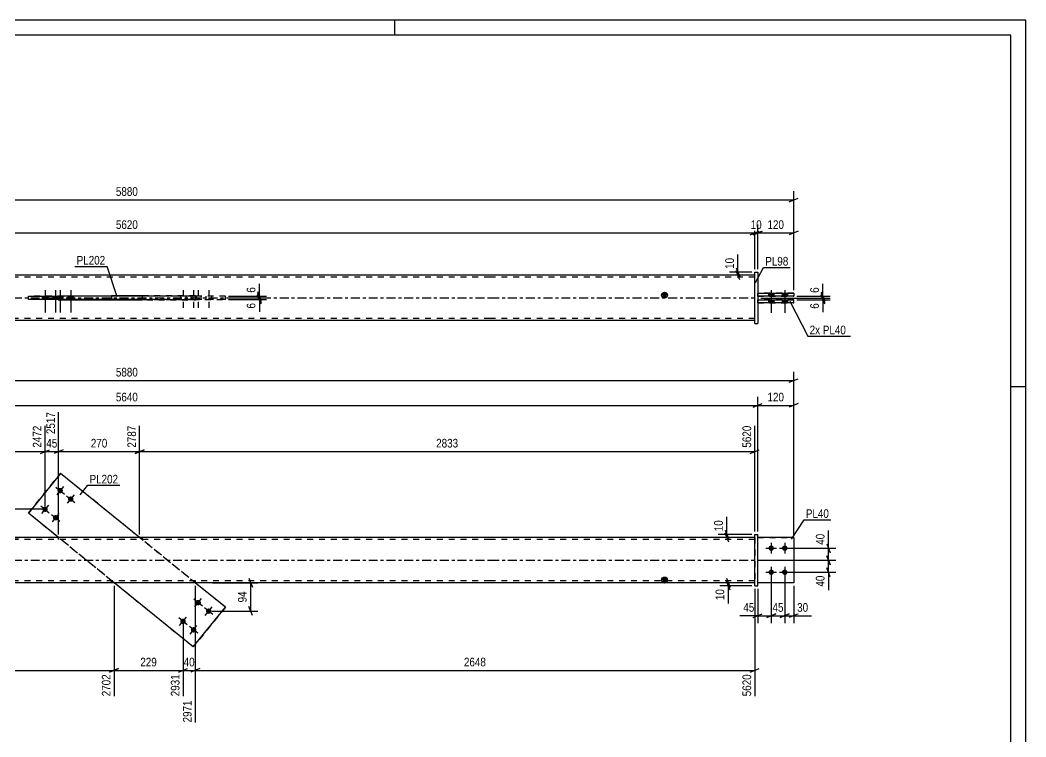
# Model space of a CAD drawing. Header units: millimetres. Extents: x 0 to 594, y 0 to 420.
# Drawn here: x 259.4 to 594, y 181.6 to 420 of the extents above; entities that cross this region are included whole.
import ezdxf

# ---------------------------------------------------------------- set-up
doc = ezdxf.new("R2010")
doc.units = ezdxf.units.MM
doc.linetypes.add('DXK_LINE_DOT2', pattern=[3.9198, 1.9599, -1.9599])
doc.linetypes.add('DXK_LINE_DOT3', pattern=[5.9187, 2.979, -0.9799, 0.9799, -0.9799])
doc.styles.add('Arial Narrow', font='ARIALN.TTF', dxfattribs={"height": 0.2})

# ---------------------------------------------------------------- blocks, each defined once
blk = doc.blocks.new('Unknown-580873960-1130')
at = {"color": 5, "linetype": 'Continuous'}
for p, q in [((594, 420), (0, 420)), ((384, 415), (384, 420)), ((594, 0), (594, 420)), ((589, 415), (5, 415)), ((589, 5), (589, 415)), ((594, 298), (589, 298))]:
    blk.add_line(p, q, dxfattribs=at)
blk = doc.blocks.new('Part-580873960-1695 - 1673')
at = {"color": 2, "linetype": 'Continuous'}
for p, q in [((516.78, 247.86), (504.78, 247.86)), ((516.78, 247.86), (516.78, 247.86)), ((516.78, 247.86), (516.78, 232.86)), ((516.78, 232.86), (504.78, 232.86))]:
    blk.add_line(p, q, dxfattribs=at)
at = {"color": 7, "linetype": 'DXK_LINE_DOT2'}
for p, q in [((516.78, 247.86), (504.78, 247.86)), ((504.78, 247.86), (504.78, 247.86)), ((504.78, 232.86), (504.78, 247.86)), ((516.78, 247.86), (516.78, 247.86)), ((516.78, 232.86), (504.78, 232.86))]:
    blk.add_line(p, q, dxfattribs=at)
blk = doc.blocks.new('Part-580873960-1700 - 1673')
at = {"linetype": 'Continuous'}
blk.add_hatch(color=2, dxfattribs=at).paths.add_polyline_path([(473.78, 232.86), (472.98, 234.26), (474.58, 234.26)])
at = {"color": 2, "linetype": 'Continuous'}
for p, q in [((415.68, 247.86), (174.12, 247.86)), ((503.78, 247.86), (415.78, 247.86)), ((473.78, 232.86), (472.98, 234.26)), ((472.98, 234.26), (474.58, 234.26)), ((474.58, 234.26), (473.78, 232.86)), ((415.68, 232.86), (174.12, 232.86)), ((503.78, 232.86), (415.78, 232.86))]:
    blk.add_line(p, q, dxfattribs=at)
at = {"color": 7, "linetype": 'DXK_LINE_DOT2'}
for p, q in [((272.07, 247.86), (272.07, 247.26)), ((299.98, 247.86), (299.98, 247.26)), ((503.78, 247.86), (503.78, 232.86)), ((415.68, 247.26), (174.12, 247.26)), ((503.78, 247.26), (415.78, 247.26)), ((415.68, 233.46), (174.12, 233.46)), ((289.81, 232.86), (289.81, 233.46)), ((317.73, 232.86), (317.73, 233.46)), ((503.78, 233.46), (415.78, 233.46))]:
    blk.add_line(p, q, dxfattribs=at)
at = {"color": 7, "linetype": 'DXK_LINE_DOT3'}
for p, q in [((174.12, 240.36), (415.68, 240.36)), ((415.78, 240.36), (503.78, 240.36))]:
    blk.add_line(p, q, dxfattribs=at)
at = {"color": 2, "linetype": 'Continuous'}
blk.add_circle((473.78, 233.76), 1, dxfattribs=at)
blk = doc.blocks.new('Part-580873960-1685 - 1673')
at = {"color": 2, "linetype": 'Continuous'}
for p, q in [((503.78, 248.86), (504.78, 248.86)), ((503.78, 231.86), (503.78, 248.86)), ((504.78, 231.86), (504.78, 248.86)), ((503.78, 231.86), (503.78, 231.86)), ((503.78, 231.86), (504.78, 231.86))]:
    blk.add_line(p, q, dxfattribs=at)
at = {"color": 7, "linetype": 'DXK_LINE_DOT2'}
for p, q in [((503.78, 248.86), (504.78, 248.86)), ((503.78, 231.86), (504.78, 231.86))]:
    blk.add_line(p, q, dxfattribs=at)
blk = doc.blocks.new('Part-580873960-1690 - 1673')
at = {"color": 7, "linetype": 'DXK_LINE_DOT2'}
for p, q in [((504.78, 247.86), (516.78, 247.86)), ((516.78, 247.86), (504.78, 247.86)), ((504.78, 247.86), (504.78, 247.86)), ((504.78, 232.86), (504.78, 247.86)), ((516.78, 247.86), (516.78, 247.86)), ((516.78, 247.86), (516.78, 232.86)), ((516.78, 232.86), (504.78, 232.86)), ((516.78, 232.86), (504.78, 232.86))]:
    blk.add_line(p, q, dxfattribs=at)
blk = doc.blocks.new('Bolt-580873960-1706 - 1673')
at = {"linetype": 'Continuous'}
for points in [[(273.28, 264.22), (273.41, 264.08), (273.51, 263.92), (273.58, 263.75), (273.61, 263.56), (273.6, 263.38), (273.55, 263.19), (273.47, 263.03), (273.35, 262.88), (273.2, 262.76), (273.03, 262.68), (272.85, 262.63), (272.66, 262.62), (272.48, 262.65), (272.3, 262.72), (272.15, 262.82), (272.01, 262.95), (271.91, 263.11), (271.84, 263.29), (271.81, 263.47), (271.82, 263.66), (271.87, 263.84), (271.96, 264.01), (272.08, 264.15), (272.22, 264.27), (272.39, 264.36), (272.57, 264.41), (272.76, 264.42), (272.95, 264.39), (273.12, 264.32)], [(276.77, 261.38), (276.91, 261.25), (277.01, 261.09), (277.08, 260.91), (277.11, 260.73), (277.1, 260.54), (277.05, 260.36), (276.96, 260.19), (276.84, 260.04), (276.7, 259.93), (276.53, 259.84), (276.35, 259.79), (276.16, 259.78), (275.97, 259.81), (275.8, 259.88), (275.64, 259.98), (275.51, 260.12), (275.4, 260.27), (275.34, 260.45), (275.31, 260.64), (275.32, 260.82), (275.37, 261), (275.45, 261.17), (275.57, 261.32), (275.72, 261.44), (275.88, 261.52), (276.07, 261.57), (276.25, 261.58), (276.44, 261.55), (276.62, 261.48)], [(268.24, 258), (268.37, 257.87), (268.47, 257.71), (268.54, 257.54), (268.57, 257.35), (268.56, 257.16), (268.51, 256.98), (268.43, 256.81), (268.31, 256.67), (268.16, 256.55), (267.99, 256.46), (267.81, 256.42), (267.62, 256.41), (267.44, 256.44), (267.26, 256.5), (267.1, 256.61), (266.97, 256.74), (266.87, 256.9), (266.8, 257.07), (266.77, 257.26), (266.78, 257.45), (266.83, 257.63), (266.92, 257.8), (267.04, 257.94), (267.18, 258.06), (267.35, 258.15), (267.53, 258.19), (267.72, 258.2), (267.91, 258.17), (268.08, 258.11)], [(271.73, 255.17), (271.87, 255.04), (271.97, 254.88), (272.03, 254.7), (272.06, 254.52), (272.05, 254.33), (272.01, 254.15), (271.92, 253.98), (271.8, 253.83), (271.65, 253.71), (271.49, 253.63), (271.3, 253.58), (271.12, 253.57), (270.93, 253.6), (270.76, 253.67), (270.6, 253.77), (270.47, 253.9), (270.36, 254.06), (270.3, 254.24), (270.27, 254.42), (270.28, 254.61), (270.33, 254.79), (270.41, 254.96), (270.53, 255.11), (270.68, 255.23), (270.84, 255.31), (271.03, 255.36), (271.21, 255.37), (271.4, 255.34), (271.57, 255.27)]]:
    blk.add_hatch(color=1, dxfattribs=at).paths.add_polyline_path(points)
at = {"color": 1, "linetype": 'Continuous'}
for p, q in [((271.31, 264.65), (274.11, 262.38)), ((273.85, 264.91), (271.58, 262.12)), ((274.81, 261.82), (277.6, 259.55)), ((277.34, 262.08), (275.07, 259.28)), ((266.27, 258.44), (269.07, 256.17)), ((268.81, 258.7), (266.54, 255.91)), ((269.77, 255.6), (272.56, 253.34)), ((272.3, 255.87), (270.03, 253.07))]:
    blk.add_line(p, q, dxfattribs=at)
blk = doc.blocks.new('Bolt-580873960-1707 - 1673')
at = {"linetype": 'Continuous'}
for points in [[(318.06, 225.55), (317.93, 225.69), (317.83, 225.84), (317.76, 226.02), (317.73, 226.21), (317.74, 226.39), (317.79, 226.57), (317.87, 226.74), (317.99, 226.89), (318.14, 227.01), (318.31, 227.09), (318.49, 227.14), (318.68, 227.15), (318.86, 227.12), (319.04, 227.05), (319.2, 226.95), (319.33, 226.82), (319.43, 226.66), (319.5, 226.48), (319.53, 226.3), (319.52, 226.11), (319.47, 225.93), (319.38, 225.76), (319.26, 225.61), (319.12, 225.5), (318.95, 225.41), (318.77, 225.36), (318.58, 225.35), (318.39, 225.38), (318.22, 225.45)], [(321.56, 222.72), (321.42, 222.85), (321.32, 223.01), (321.25, 223.18), (321.22, 223.37), (321.23, 223.56), (321.28, 223.74), (321.37, 223.91), (321.49, 224.05), (321.63, 224.17), (321.8, 224.26), (321.98, 224.3), (322.17, 224.31), (322.36, 224.28), (322.53, 224.22), (322.69, 224.11), (322.82, 223.98), (322.92, 223.82), (322.99, 223.65), (323.02, 223.46), (323.01, 223.27), (322.96, 223.09), (322.88, 222.92), (322.76, 222.78), (322.61, 222.66), (322.44, 222.58), (322.26, 222.53), (322.07, 222.52), (321.89, 222.55), (321.71, 222.61)], [(313.02, 219.34), (312.89, 219.47), (312.78, 219.63), (312.72, 219.81), (312.69, 219.99), (312.7, 220.18), (312.75, 220.36), (312.83, 220.53), (312.95, 220.68), (313.1, 220.8), (313.27, 220.88), (313.45, 220.93), (313.63, 220.94), (313.82, 220.91), (314, 220.84), (314.15, 220.74), (314.29, 220.61), (314.39, 220.45), (314.46, 220.27), (314.49, 220.09), (314.48, 219.9), (314.43, 219.72), (314.34, 219.55), (314.22, 219.4), (314.08, 219.28), (313.91, 219.2), (313.73, 219.15), (313.54, 219.14), (313.35, 219.17), (313.18, 219.24)], [(316.51, 216.51), (316.38, 216.64), (316.28, 216.8), (316.21, 216.97), (316.18, 217.16), (316.19, 217.35), (316.24, 217.53), (316.33, 217.7), (316.45, 217.84), (316.59, 217.96), (316.76, 218.04), (316.94, 218.09), (317.13, 218.1), (317.31, 218.07), (317.49, 218.01), (317.65, 217.9), (317.78, 217.77), (317.88, 217.61), (317.95, 217.44), (317.98, 217.25), (317.97, 217.06), (317.92, 216.88), (317.84, 216.71), (317.72, 216.57), (317.57, 216.45), (317.4, 216.36), (317.22, 216.31), (317.03, 216.31), (316.85, 216.33), (316.67, 216.4)]]:
    blk.add_hatch(color=1, dxfattribs=at).paths.add_polyline_path(points)
at = {"color": 1, "linetype": 'Continuous'}
for p, q in [((317.49, 224.85), (319.76, 227.65)), ((320.03, 225.12), (317.23, 227.39)), ((323.52, 222.28), (320.72, 224.55)), ((320.99, 222.02), (323.26, 224.81)), ((314.98, 218.91), (312.19, 221.17)), ((312.45, 218.64), (314.72, 221.44)), ((318.48, 216.07), (315.68, 218.34)), ((315.95, 215.81), (318.22, 218.6))]:
    blk.add_line(p, q, dxfattribs=at)
blk = doc.blocks.new('Bolt-580873960-1710 - 1673')
at = {"linetype": 'Continuous'}
for points in [[(509.28, 245.26), (509.46, 245.24), (509.64, 245.18), (509.8, 245.09), (509.94, 244.96), (510.06, 244.81), (510.13, 244.64), (510.17, 244.45), (510.17, 244.27), (510.13, 244.08), (510.06, 243.91), (509.94, 243.76), (509.8, 243.63), (509.64, 243.54), (509.46, 243.48), (509.28, 243.46), (509.09, 243.48), (508.91, 243.54), (508.75, 243.63), (508.61, 243.76), (508.5, 243.91), (508.42, 244.08), (508.38, 244.27), (508.38, 244.45), (508.42, 244.64), (508.5, 244.81), (508.61, 244.96), (508.75, 245.09), (508.91, 245.18), (509.09, 245.24)], [(513.78, 245.26), (513.96, 245.24), (514.14, 245.18), (514.3, 245.09), (514.44, 244.96), (514.56, 244.81), (514.63, 244.64), (514.67, 244.45), (514.67, 244.27), (514.63, 244.08), (514.56, 243.91), (514.44, 243.76), (514.3, 243.63), (514.14, 243.54), (513.96, 243.48), (513.78, 243.46), (513.59, 243.48), (513.41, 243.54), (513.25, 243.63), (513.11, 243.76), (513, 243.91), (512.92, 244.08), (512.88, 244.27), (512.88, 244.45), (512.92, 244.64), (513, 244.81), (513.11, 244.96), (513.25, 245.09), (513.41, 245.18), (513.59, 245.24)], [(509.28, 237.26), (509.46, 237.24), (509.64, 237.18), (509.8, 237.09), (509.94, 236.96), (510.06, 236.81), (510.13, 236.64), (510.17, 236.45), (510.17, 236.27), (510.13, 236.08), (510.06, 235.91), (509.94, 235.76), (509.8, 235.63), (509.64, 235.54), (509.46, 235.48), (509.28, 235.46), (509.09, 235.48), (508.91, 235.54), (508.75, 235.63), (508.61, 235.76), (508.5, 235.91), (508.42, 236.08), (508.38, 236.27), (508.38, 236.45), (508.42, 236.64), (508.5, 236.81), (508.61, 236.96), (508.75, 237.09), (508.91, 237.18), (509.09, 237.24)], [(513.78, 237.26), (513.96, 237.24), (514.14, 237.18), (514.3, 237.09), (514.44, 236.96), (514.56, 236.81), (514.63, 236.64), (514.67, 236.45), (514.67, 236.27), (514.63, 236.08), (514.56, 235.91), (514.44, 235.76), (514.3, 235.63), (514.14, 235.54), (513.96, 235.48), (513.78, 235.46), (513.59, 235.48), (513.41, 235.54), (513.25, 235.63), (513.11, 235.76), (513, 235.91), (512.92, 236.08), (512.88, 236.27), (512.88, 236.45), (512.92, 236.64), (513, 236.81), (513.11, 236.96), (513.25, 237.09), (513.41, 237.18), (513.59, 237.24)]]:
    blk.add_hatch(color=1, dxfattribs=at).paths.add_polyline_path(points)
at = {"color": 1, "linetype": 'Continuous'}
for p, q in [((507.48, 244.36), (511.08, 244.36)), ((509.28, 246.16), (509.28, 242.56)), ((511.98, 244.36), (515.58, 244.36)), ((513.78, 246.16), (513.78, 242.56)), ((509.28, 238.16), (509.28, 234.56)), ((513.78, 238.16), (513.78, 234.56)), ((507.48, 236.36), (511.08, 236.36)), ((511.98, 236.36), (515.58, 236.36))]:
    blk.add_line(p, q, dxfattribs=at)
blk = doc.blocks.new('Part-580873960-1715 - 1673')
at = {"color": 2, "linetype": 'Continuous'}
for p, q in [((272.83, 269.22), (262.12, 256.02)), ((272.83, 269.22), (272.83, 269.22)), ((299.14, 247.86), (272.83, 269.22)), ((272.17, 247.86), (262.12, 256.02)), ((262.12, 256.02), (262.12, 256.02)), ((316.96, 211.5), (290.65, 232.86)), ((327.68, 224.7), (317.63, 232.86)), ((316.96, 211.5), (327.68, 224.7)), ((327.68, 224.7), (327.68, 224.7)), ((316.96, 211.5), (316.96, 211.5))]:
    blk.add_line(p, q, dxfattribs=at)
at = {"color": 7, "linetype": 'DXK_LINE_DOT2'}
for p, q in [((262.12, 256.02), (272.83, 269.22)), ((327.68, 224.7), (272.83, 269.22)), ((316.96, 211.5), (262.12, 256.02)), ((290.65, 232.86), (272.17, 247.86)), ((317.63, 232.86), (299.14, 247.86)), ((327.68, 224.7), (316.96, 211.5))]:
    blk.add_line(p, q, dxfattribs=at)
blk = doc.blocks.new('Bolt-580873960-1435 - 1367')
at = {"color": 1, "linetype": 'DXK_LINE_DOT2'}
for p, q in [((312.69, 328.22), (312.69, 327.02)), ((313.59, 330.22), (313.59, 322.72)), ((314.49, 328.22), (314.49, 327.02)), ((316.18, 328.22), (316.18, 327.02)), ((317.08, 330.22), (317.08, 322.72)), ((317.73, 328.22), (317.73, 327.02)), ((317.98, 328.22), (317.98, 327.02)), ((318.63, 330.22), (318.63, 322.72)), ((319.53, 328.22), (319.53, 327.02)), ((321.22, 328.22), (321.22, 327.02)), ((322.12, 330.22), (322.12, 322.72)), ((323.02, 328.22), (323.02, 327.02))]:
    blk.add_line(p, q, dxfattribs=at)
blk = doc.blocks.new('Bolt-580873960-1371 - 1367')
at = {"linetype": 'Continuous'}
for points in [[(510.18, 329.17), (508.38, 329.17), (508.38, 328.17), (510.18, 328.17)], [(510.18, 329.17), (508.38, 329.17), (508.38, 328.17), (510.18, 328.17)], [(514.68, 329.17), (512.88, 329.17), (512.88, 328.17), (514.68, 328.17)], [(514.68, 329.17), (512.88, 329.17), (512.88, 328.17), (514.68, 328.17)], [(510.18, 326.97), (508.38, 326.97), (508.38, 325.97), (510.18, 325.97)], [(510.18, 326.97), (508.38, 326.97), (508.38, 325.97), (510.18, 325.97)], [(514.68, 326.97), (512.88, 326.97), (512.88, 325.97), (514.68, 325.97)], [(514.68, 326.97), (512.88, 326.97), (512.88, 325.97), (514.68, 325.97)]]:
    blk.add_hatch(color=1, dxfattribs=at).paths.add_polyline_path(points)
at = {"color": 1, "linetype": 'Continuous'}
for p, q in [((508.38, 329.17), (508.38, 328.17)), ((508.38, 329.17), (508.38, 328.17)), ((509.28, 330.17), (509.28, 322.67)), ((509.28, 330.17), (509.28, 322.67)), ((510.18, 329.17), (510.18, 328.17)), ((510.18, 329.17), (510.18, 328.17)), ((512.88, 329.17), (512.88, 328.17)), ((512.88, 329.17), (512.88, 328.17)), ((513.78, 330.17), (513.78, 322.67)), ((513.78, 330.17), (513.78, 322.67)), ((514.68, 329.17), (514.68, 328.17)), ((514.68, 329.17), (514.68, 328.17)), ((508.38, 326.97), (508.38, 325.97)), ((508.38, 326.97), (508.38, 325.97)), ((510.18, 326.97), (510.18, 325.97)), ((510.18, 326.97), (510.18, 325.97)), ((512.88, 326.97), (512.88, 325.97)), ((512.88, 326.97), (512.88, 325.97)), ((514.68, 326.97), (514.68, 325.97)), ((514.68, 326.97), (514.68, 325.97))]:
    blk.add_line(p, q, dxfattribs=at)
blk = doc.blocks.new('Part-580873960-1456 - 1367')
at = {"linetype": 'Continuous'}
blk.add_hatch(color=2, dxfattribs=at).paths.add_polyline_path([(473.78, 327.62), (472.98, 329.02), (474.58, 329.02)])
at = {"color": 2, "linetype": 'Continuous'}
for p, q in [((415.68, 335.12), (174.12, 335.12)), ((503.78, 335.12), (415.78, 335.12)), ((272.07, 328.32), (272.07, 328.22)), ((272.07, 328.32), (299.98, 328.32)), ((272.07, 328.32), (272.07, 328.32)), ((289.81, 328.32), (289.81, 328.22)), ((299.98, 328.32), (289.81, 328.32)), ((289.81, 328.32), (289.81, 328.32)), ((299.98, 328.32), (299.98, 326.92)), ((473.78, 327.62), (472.98, 329.02)), ((472.98, 329.02), (474.58, 329.02)), ((474.58, 329.02), (473.78, 327.62)), ((272.07, 326.92), (272.07, 327.02)), ((272.07, 326.92), (299.98, 326.92)), ((289.81, 326.92), (289.81, 327.02)), ((415.68, 320.12), (174.12, 320.12)), ((503.78, 320.12), (415.78, 320.12))]:
    blk.add_line(p, q, dxfattribs=at)
at = {"color": 7, "linetype": 'DXK_LINE_DOT2'}
for p, q in [((503.78, 320.12), (503.78, 335.12)), ((415.68, 334.52), (174.12, 334.52)), ((503.78, 334.52), (415.78, 334.52)), ((272.07, 328.32), (299.98, 328.32)), ((272.07, 327.02), (272.07, 328.22)), ((289.81, 328.32), (317.73, 328.32)), ((289.81, 328.32), (289.81, 327.02)), ((317.73, 328.32), (299.98, 328.32)), ((317.73, 326.92), (317.73, 328.32)), ((272.07, 326.92), (299.98, 326.92)), ((289.81, 326.92), (289.81, 326.92)), ((289.81, 326.92), (289.81, 326.92)), ((317.73, 326.92), (289.81, 326.92)), ((289.81, 326.92), (289.81, 326.92)), ((289.81, 326.92), (317.73, 326.92)), ((415.68, 320.72), (174.12, 320.72)), ((503.78, 320.72), (415.78, 320.72))]:
    blk.add_line(p, q, dxfattribs=at)
at = {"color": 7, "linetype": 'DXK_LINE_DOT3'}
for p, q in [((174.12, 327.62), (415.68, 327.62)), ((415.78, 327.62), (503.78, 327.62))]:
    blk.add_line(p, q, dxfattribs=at)
at = {"color": 2, "linetype": 'Continuous'}
blk.add_circle((473.78, 328.52), 1, dxfattribs=at)
blk = doc.blocks.new('Part-580873960-1461 - 1367')
at = {"color": 2, "linetype": 'Continuous'}
for p, q in [((504.78, 326.97), (516.78, 326.97)), ((516.78, 325.97), (504.78, 325.97)), ((516.78, 325.97), (516.78, 326.97))]:
    blk.add_line(p, q, dxfattribs=at)
at = {"color": 7, "linetype": 'DXK_LINE_DOT2'}
for p, q in [((504.78, 325.97), (504.78, 326.97)), ((516.78, 326.97), (504.78, 326.97)), ((504.78, 325.97), (516.78, 325.97))]:
    blk.add_line(p, q, dxfattribs=at)
blk = doc.blocks.new('Part-580873960-1397 - 1367')
at = {"color": 2, "linetype": 'Continuous'}
for p, q in [((262.12, 327.02), (262.12, 328.22)), ((262.12, 328.22), (272.83, 328.22)), ((272.83, 327.02), (272.83, 328.22)), ((299.98, 328.22), (272.83, 328.22)), ((299.98, 327.02), (262.12, 327.02)), ((272.83, 327.02), (262.12, 327.02)), ((299.98, 327.02), (272.83, 327.02))]:
    blk.add_line(p, q, dxfattribs=at)
at = {"color": 7, "linetype": 'DXK_LINE_DOT2'}
for p, q in [((316.96, 328.22), (262.12, 328.22)), ((327.68, 328.22), (299.98, 328.22)), ((316.96, 327.02), (316.96, 328.22)), ((327.68, 328.22), (316.96, 328.22)), ((327.68, 327.02), (327.68, 328.22)), ((316.96, 327.02), (299.98, 327.02)), ((327.68, 327.02), (299.98, 327.02)), ((316.96, 327.02), (327.68, 327.02))]:
    blk.add_line(p, q, dxfattribs=at)
blk = doc.blocks.new('Part-580873960-1433 - 1367')
at = {"color": 2, "linetype": 'Continuous'}
for p, q in [((503.78, 336.12), (503.78, 336.12)), ((503.78, 319.12), (503.78, 336.12)), ((503.78, 336.12), (504.78, 336.12)), ((504.78, 336.12), (504.78, 336.12)), ((504.78, 336.12), (504.78, 319.12)), ((503.78, 319.12), (504.78, 319.12)), ((503.78, 319.12), (503.78, 319.12)), ((504.78, 319.12), (504.78, 319.12))]:
    blk.add_line(p, q, dxfattribs=at)
at = {"color": 7, "linetype": 'DXK_LINE_DOT2'}
for p, q in [((503.78, 336.12), (503.78, 336.12)), ((503.78, 336.12), (504.78, 336.12)), ((503.78, 319.12), (504.78, 319.12))]:
    blk.add_line(p, q, dxfattribs=at)
blk = doc.blocks.new('Bolt-580873960-1436 - 1367')
at = {"linetype": 'Continuous'}
for points in [[(268.57, 328.22), (266.77, 328.22), (266.77, 327.02), (268.57, 327.02)], [(272.07, 328.22), (270.27, 328.22), (270.27, 327.02), (272.07, 327.02)], [(273.61, 328.22), (271.81, 328.22), (271.81, 327.02), (273.61, 327.02)], [(277.11, 328.22), (275.31, 328.22), (275.31, 327.02), (277.11, 327.02)]]:
    blk.add_hatch(color=1, dxfattribs=at).paths.add_polyline_path(points)
at = {"color": 1, "linetype": 'Continuous'}
for p, q in [((266.77, 328.22), (266.77, 327.02)), ((267.67, 330.22), (267.67, 322.72)), ((268.57, 328.22), (268.57, 327.02)), ((270.27, 328.22), (270.27, 327.02)), ((271.17, 330.22), (271.17, 322.72)), ((271.81, 328.22), (271.81, 327.02)), ((272.07, 328.22), (272.07, 327.02)), ((272.71, 330.22), (272.71, 322.72)), ((273.61, 328.22), (273.61, 327.02)), ((275.31, 328.22), (275.31, 327.02)), ((276.21, 330.22), (276.21, 322.72)), ((277.11, 328.22), (277.11, 327.02))]:
    blk.add_line(p, q, dxfattribs=at)
blk = doc.blocks.new('Part-580873960-1466 - 1367')
at = {"color": 2, "linetype": 'Continuous'}
for p, q in [((504.78, 329.17), (516.78, 329.17)), ((516.78, 328.17), (504.78, 328.17)), ((516.78, 329.17), (516.78, 328.17))]:
    blk.add_line(p, q, dxfattribs=at)
at = {"color": 7, "linetype": 'DXK_LINE_DOT2'}
for p, q in [((504.78, 328.17), (504.78, 329.17)), ((516.78, 329.17), (504.78, 329.17)), ((504.78, 328.17), (516.78, 328.17)), ((516.78, 329.17), (516.78, 329.17))]:
    blk.add_line(p, q, dxfattribs=at)
blk = doc.blocks.new('StraightDimension-580873960-1850 - 1673')
at = {"color": 7, "linetype": 'Continuous'}
for p, q in [((317.63, 231.86), (317.63, 186.4)), ((313.59, 219.04), (313.59, 195.1)), ((312.09, 203.11), (315.09, 204.31)), ((319.13, 204.31), (316.13, 203.11)), ((313.59, 203.71), (317.63, 203.71))]:
    blk.add_line(p, q, dxfattribs=at)
at = {"color": 0}
blk.add_wipeout([(318.03, 204.46), (318.03, 208.66), (313.18, 208.66), (313.18, 204.46)], dxfattribs=at)
at = {"color": 0, "linetype": 'Continuous'}
blk.add_wipeout([(317.03, 194.31), (312.83, 194.31), (312.83, 185.8), (317.03, 185.8)], dxfattribs=at)
at = {"color": 3, "style": 'Arial Narrow'}
blk.add_text('40', height=2.863, dxfattribs=at).set_placement((313.78, 205.06))
at = {"color": 3, "linetype": 'Continuous', "style": 'Arial Narrow'}
blk.add_text('2971', height=2.863, rotation=90.0002, dxfattribs=at).set_placement((316.43, 186.4))
blk = doc.blocks.new('StraightDimension-580873960-1936 - 1673')
at = {"color": 7, "linetype": 'Continuous'}
for p, q in [((494.38, 234.36), (495.58, 231.36)), ((502.78, 232.86), (492.13, 232.86)), ((502.78, 231.86), (492.13, 231.86)), ((495.58, 230.36), (494.38, 233.36)), ((494.98, 231.86), (494.98, 232.86))]:
    blk.add_line(p, q, dxfattribs=at)
at = {"color": 0}
blk.add_wipeout([(494.23, 231.34), (490.03, 231.34), (490.03, 226.48), (494.23, 226.48)], dxfattribs=at)
at = {"color": 7, "linetype": 'Continuous'}
blk.add_line((494.98, 231.86), (494.98, 225.95), dxfattribs=at)
blk.add_line((494.98, 231.86), (494.98, 225.95), dxfattribs=at)
at = {"color": 3, "style": 'Arial Narrow'}
blk.add_text('10', height=2.863, rotation=90.0002, dxfattribs=at).set_placement((493.63, 227.08))
blk = doc.blocks.new('StraightDimension-580873960-1792 - 1673')
at = {"color": 7, "linetype": 'Continuous'}
for p, q in [((272.17, 248.86), (272.17, 289.61)), ((267.67, 258.31), (267.67, 285.11)), ((266.17, 275.9), (269.17, 277.1)), ((267.67, 276.5), (272.17, 276.5)), ((273.67, 277.1), (270.67, 275.9))]:
    blk.add_line(p, q, dxfattribs=at)
at = {"color": 0}
blk.add_wipeout([(272.35, 277.25), (272.35, 281.45), (267.49, 281.45), (267.49, 277.25)], dxfattribs=at)
at = {"color": 0, "linetype": 'Continuous'}
blk.add_wipeout([(271.57, 290.21), (267.37, 290.21), (267.37, 281.7), (271.57, 281.7)], dxfattribs=at)
at = {"color": 3, "linetype": 'Continuous', "style": 'Arial Narrow'}
blk.add_text('2517', height=2.863, rotation=90.0002, dxfattribs=at).set_placement((270.97, 282.3))
at = {"color": 3, "style": 'Arial Narrow'}
blk.add_text('45', height=2.863, dxfattribs=at).set_placement((268.09, 277.85))
blk = doc.blocks.new('StraightDimension-580873960-1955 - 1673')
at = {"color": 7, "linetype": 'Continuous'}
for p, q in [((509.28, 235.36), (509.28, 219.47)), ((513.78, 235.36), (513.78, 219.47)), ((507.78, 221.27), (510.78, 222.47)), ((509.28, 221.87), (513.78, 221.87)), ((515.28, 222.47), (512.28, 221.27))]:
    blk.add_line(p, q, dxfattribs=at)
at = {"color": 0}
blk.add_wipeout([(513.95, 222.62), (513.95, 226.82), (509.1, 226.82), (509.1, 222.62)], dxfattribs=at)
at = {"color": 3, "style": 'Arial Narrow'}
blk.add_text('45', height=2.863, dxfattribs=at).set_placement((509.7, 223.22))
blk = doc.blocks.new('StraightDimension-580873960-1806 - 1673')
at = {"color": 7, "linetype": 'Continuous'}
for p, q in [((267.67, 258.31), (267.67, 285.11)), ((86.02, 249.86), (86.02, 279.62)), ((87.52, 277.1), (84.52, 275.9)), ((86.02, 276.5), (267.67, 276.5)), ((266.17, 275.9), (269.17, 277.1))]:
    blk.add_line(p, q, dxfattribs=at)
at = {"color": 0, "linetype": 'Continuous'}
for points in [[(267.07, 285.71), (262.87, 285.71), (262.87, 277.2), (267.07, 277.2)], [(85.42, 280.22), (81.22, 280.22), (81.22, 277.2), (85.42, 277.2)]]:
    blk.add_wipeout(points, dxfattribs=at)
at = {"color": 0}
blk.add_wipeout([(181.1, 277.25), (181.1, 281.45), (172.59, 281.45), (172.59, 277.25)], dxfattribs=at)
at = {"color": 3, "linetype": 'Continuous', "style": 'Arial Narrow'}
for s, height, p in [('2472', 2.863, (266.47, 277.8)), ('0', 2.86, (84.82, 277.8))]:
    blk.add_text(s, height=height, rotation=90.0002, dxfattribs=at).set_placement(p)
at = {"color": 3, "style": 'Arial Narrow'}
blk.add_text('2472', height=2.863, dxfattribs=at).set_placement((173.19, 277.85))
blk = doc.blocks.new('StraightDimension-580873960-2017 - 1673')
at = {"color": 7, "linetype": 'Continuous'}
for p, q in [((527.74, 241.86), (528.94, 238.86)), ((504.78, 240.36), (530.74, 240.36)), ((528.94, 234.86), (527.74, 237.86)), ((528.34, 236.36), (528.34, 240.36)), ((514.78, 236.36), (530.74, 236.36))]:
    blk.add_line(p, q, dxfattribs=at)
at = {"color": 0}
blk.add_wipeout([(527.59, 235.84), (523.39, 235.84), (523.39, 230.98), (527.59, 230.98)], dxfattribs=at)
at = {"color": 7, "linetype": 'Continuous'}
blk.add_line((528.34, 236.36), (528.34, 230.45), dxfattribs=at)
blk.add_line((528.34, 236.36), (528.34, 230.45), dxfattribs=at)
at = {"color": 3, "style": 'Arial Narrow'}
blk.add_text('40', height=2.863, rotation=90.0002, dxfattribs=at).set_placement((526.99, 231.58))
blk = doc.blocks.new('StraightDimension-580873960-2031 - 1673')
at = {"color": 7, "linetype": 'Continuous'}
for p, q in [((502.78, 248.86), (491.67, 248.86)), ((502.78, 247.86), (491.67, 247.86)), ((493.92, 250.36), (495.12, 247.36)), ((495.12, 246.36), (493.92, 249.36)), ((494.52, 247.86), (494.52, 248.86))]:
    blk.add_line(p, q, dxfattribs=at)
at = {"color": 0}
blk.add_wipeout([(493.77, 254.24), (489.57, 254.24), (489.57, 249.39), (493.77, 249.39)], dxfattribs=at)
at = {"color": 7, "linetype": 'Continuous'}
blk.add_line((494.52, 248.86), (494.52, 254.77), dxfattribs=at)
blk.add_line((494.52, 248.86), (494.52, 254.77), dxfattribs=at)
at = {"color": 3, "style": 'Arial Narrow'}
blk.add_text('10', height=2.863, rotation=90.0002, dxfattribs=at).set_placement((493.17, 249.99))
blk = doc.blocks.new('StraightDimension-580873960-1760 - 1673')
at = {"color": 7, "linetype": 'Continuous'}
for p, q in [((299.14, 248.86), (299.14, 285.11)), ((503.78, 249.86), (503.78, 285.11)), ((300.64, 277.1), (297.64, 275.9)), ((299.14, 276.5), (503.78, 276.5)), ((502.28, 275.9), (505.28, 277.1))]:
    blk.add_line(p, q, dxfattribs=at)
at = {"color": 0, "linetype": 'Continuous'}
blk.add_wipeout([(503.18, 285.71), (498.98, 285.71), (498.98, 277.2), (503.18, 277.2)], dxfattribs=at)
at = {"color": 0}
blk.add_wipeout([(405.72, 277.25), (405.72, 281.45), (397.2, 281.45), (397.2, 277.25)], dxfattribs=at)
at = {"color": 3, "linetype": 'Continuous', "style": 'Arial Narrow'}
blk.add_text('5620', height=2.863, rotation=90.0002, dxfattribs=at).set_placement((502.58, 277.8))
at = {"color": 3, "style": 'Arial Narrow'}
blk.add_text('2833', height=2.863, dxfattribs=at).set_placement((397.8, 277.85))
blk = doc.blocks.new('StraightDimension-580873960-2050 - 1673')
at = {"color": 7, "linetype": 'Continuous'}
for p, q in [((504.78, 249.86), (504.78, 294.69)), ((85.02, 291.84), (504.78, 291.84)), ((503.28, 291.24), (506.28, 292.44))]:
    blk.add_line(p, q, dxfattribs=at)
at = {"color": 0}
blk.add_wipeout([(299.15, 292.59), (299.15, 296.79), (290.64, 296.79), (290.64, 292.59)], dxfattribs=at)
at = {"color": 3, "style": 'Arial Narrow'}
blk.add_text('5640', height=2.863, dxfattribs=at).set_placement((291.24, 293.19))
blk = doc.blocks.new('StraightDimension-580873960-1772 - 1673')
at = {"color": 7, "linetype": 'Continuous'}
for p, q in [((272.17, 248.86), (272.17, 289.61)), ((299.14, 248.86), (299.14, 285.11)), ((273.67, 277.1), (270.67, 275.9)), ((272.17, 276.5), (299.14, 276.5)), ((297.64, 275.9), (300.64, 277.1))]:
    blk.add_line(p, q, dxfattribs=at)
at = {"color": 0, "linetype": 'Continuous'}
blk.add_wipeout([(298.54, 285.71), (294.34, 285.71), (294.34, 277.2), (298.54, 277.2)], dxfattribs=at)
at = {"color": 0}
blk.add_wipeout([(289, 277.25), (289, 281.45), (282.31, 281.45), (282.31, 277.25)], dxfattribs=at)
at = {"color": 3, "linetype": 'Continuous', "style": 'Arial Narrow'}
blk.add_text('2787', height=2.863, rotation=90.0002, dxfattribs=at).set_placement((297.94, 277.8))
at = {"color": 3, "style": 'Arial Narrow'}
blk.add_text('270', height=2.863, dxfattribs=at).set_placement((282.91, 277.85))
blk = doc.blocks.new('StraightDimension-580873960-2040 - 1673')
at = {"color": 7, "linetype": 'Continuous'}
for p, q in [((504.78, 249.86), (504.78, 294.69)), ((516.78, 248.86), (516.78, 294.69)), ((503.28, 291.24), (506.28, 292.44)), ((504.78, 291.84), (516.78, 291.84)), ((518.28, 292.44), (515.28, 291.24))]:
    blk.add_line(p, q, dxfattribs=at)
at = {"color": 0}
blk.add_wipeout([(514.12, 292.59), (514.12, 296.79), (507.43, 296.79), (507.43, 292.59)], dxfattribs=at)
at = {"color": 3, "style": 'Arial Narrow'}
blk.add_text('120', height=2.863, dxfattribs=at).set_placement((508.03, 293.19))
blk = doc.blocks.new('StraightDimension-580873960-1735 - 1673')
at = {"color": 7, "linetype": 'Continuous'}
for p, q in [((256.04, 258.81), (257.24, 255.81)), ((266.67, 257.31), (253.79, 257.31)), ((256.64, 247.86), (256.64, 257.31)), ((175.11, 247.86), (259.04, 247.86)), ((257.24, 246.36), (256.04, 249.36))]:
    blk.add_line(p, q, dxfattribs=at)
at = {"color": 0}
blk.add_wipeout([(255.89, 255.01), (251.69, 255.01), (251.69, 250.16), (255.89, 250.16)], dxfattribs=at)
at = {"color": 3, "style": 'Arial Narrow'}
blk.add_text('94', height=2.863, rotation=90.0002, dxfattribs=at).set_placement((255.29, 250.76))
blk = doc.blocks.new('StraightDimension-580873960-1945 - 1673')
at = {"color": 7, "linetype": 'Continuous'}
for p, q in [((509.28, 235.36), (509.28, 219.47)), ((504.78, 230.86), (504.78, 219.47)), ((503.28, 221.27), (506.28, 222.47)), ((504.78, 221.87), (509.28, 221.87)), ((510.78, 222.47), (507.78, 221.27))]:
    blk.add_line(p, q, dxfattribs=at)
at = {"color": 0}
blk.add_wipeout([(504.25, 222.62), (504.25, 226.82), (499.39, 226.82), (499.39, 222.62)], dxfattribs=at)
at = {"color": 7, "linetype": 'Continuous'}
blk.add_line((504.78, 221.87), (498.87, 221.87), dxfattribs=at)
blk.add_line((504.78, 221.87), (498.87, 221.87), dxfattribs=at)
at = {"color": 3, "style": 'Arial Narrow'}
blk.add_text('45', height=2.863, dxfattribs=at).set_placement((499.99, 223.22))
blk = doc.blocks.new('StraightDimension-580873960-1746 - 1673')
at = {"color": 7, "linetype": 'Continuous'}
for p, q in [((516.78, 248.86), (516.78, 302.98)), ((73.02, 300.13), (516.78, 300.13)), ((515.28, 299.53), (518.28, 300.73))]:
    blk.add_line(p, q, dxfattribs=at)
at = {"color": 0}
blk.add_wipeout([(299.15, 300.88), (299.15, 305.08), (290.64, 305.08), (290.64, 300.88)], dxfattribs=at)
at = {"color": 3, "style": 'Arial Narrow'}
blk.add_text('5880', height=2.863, dxfattribs=at).set_placement((291.24, 301.48))
blk = doc.blocks.new('StraightDimension-580873960-1838 - 1673')
at = {"color": 7, "linetype": 'Continuous'}
for p, q in [((317.63, 231.86), (317.63, 186.4)), ((503.78, 230.86), (503.78, 195.1)), ((319.13, 204.31), (316.13, 203.11)), ((502.28, 203.11), (505.28, 204.31)), ((317.63, 203.71), (503.78, 203.71))]:
    blk.add_line(p, q, dxfattribs=at)
at = {"color": 0}
blk.add_wipeout([(414.96, 204.46), (414.96, 208.66), (406.44, 208.66), (406.44, 204.46)], dxfattribs=at)
at = {"color": 0, "linetype": 'Continuous'}
blk.add_wipeout([(503.18, 203.01), (498.98, 203.01), (498.98, 194.5), (503.18, 194.5)], dxfattribs=at)
at = {"color": 3, "style": 'Arial Narrow'}
blk.add_text('2648', height=2.863, dxfattribs=at).set_placement((407.04, 205.06))
at = {"color": 3, "linetype": 'Continuous', "style": 'Arial Narrow'}
blk.add_text('5620', height=2.863, rotation=90.0002, dxfattribs=at).set_placement((502.58, 195.1))
blk = doc.blocks.new('StraightDimension-580873960-1864 - 1673')
at = {"color": 7, "linetype": 'Continuous'}
for p, q in [((290.65, 231.86), (290.65, 195.1)), ((313.59, 219.04), (313.59, 195.1)), ((292.15, 204.31), (289.15, 203.11)), ((312.09, 203.11), (315.09, 204.31)), ((290.65, 203.71), (313.59, 203.71))]:
    blk.add_line(p, q, dxfattribs=at)
at = {"color": 0}
blk.add_wipeout([(305.46, 204.46), (305.46, 208.66), (298.78, 208.66), (298.78, 204.46)], dxfattribs=at)
at = {"color": 0, "linetype": 'Continuous'}
blk.add_wipeout([(312.99, 203.01), (308.79, 203.01), (308.79, 194.5), (312.99, 194.5)], dxfattribs=at)
at = {"color": 3, "style": 'Arial Narrow'}
blk.add_text('229', height=2.863, dxfattribs=at).set_placement((299.38, 205.06))
at = {"color": 3, "linetype": 'Continuous', "style": 'Arial Narrow'}
blk.add_text('2931', height=2.863, rotation=90.0002, dxfattribs=at).set_placement((312.39, 195.1))
blk = doc.blocks.new('StraightDimension-580873960-1878 - 1673')
at = {"color": 7, "linetype": 'Continuous'}
for p, q in [((290.65, 231.86), (290.65, 195.1)), ((86.02, 230.86), (86.02, 200.58)), ((87.52, 204.31), (84.52, 203.11)), ((289.15, 203.11), (292.15, 204.31)), ((86.02, 203.71), (290.65, 203.71))]:
    blk.add_line(p, q, dxfattribs=at)
at = {"color": 0}
blk.add_wipeout([(192.59, 204.46), (192.59, 208.66), (184.08, 208.66), (184.08, 204.46)], dxfattribs=at)
at = {"color": 0, "linetype": 'Continuous'}
for points in [[(85.42, 203.01), (81.22, 203.01), (81.22, 199.98), (85.42, 199.98)], [(290.05, 203.01), (285.85, 203.01), (285.85, 194.5), (290.05, 194.5)]]:
    blk.add_wipeout(points, dxfattribs=at)
at = {"color": 3, "style": 'Arial Narrow'}
blk.add_text('2702', height=2.863, dxfattribs=at).set_placement((184.68, 205.06))
at = {"color": 3, "linetype": 'Continuous', "style": 'Arial Narrow'}
for s, height, p in [('0', 2.86, (84.82, 200.58)), ('2702', 2.863, (289.45, 195.1))]:
    blk.add_text(s, height=height, rotation=90.0002, dxfattribs=at).set_placement(p)
blk = doc.blocks.new('StraightDimension-580873960-1965 - 1673')
at = {"color": 7, "linetype": 'Continuous'}
for p, q in [((513.78, 235.36), (513.78, 219.47)), ((516.78, 231.86), (516.78, 219.47)), ((512.28, 221.27), (515.28, 222.47)), ((513.78, 221.87), (516.78, 221.87)), ((518.28, 222.47), (515.28, 221.27))]:
    blk.add_line(p, q, dxfattribs=at)
at = {"color": 0}
blk.add_wipeout([(522.16, 222.62), (522.16, 226.82), (517.3, 226.82), (517.3, 222.62)], dxfattribs=at)
at = {"color": 7, "linetype": 'Continuous'}
blk.add_line((516.78, 221.87), (522.68, 221.87), dxfattribs=at)
blk.add_line((516.78, 221.87), (522.68, 221.87), dxfattribs=at)
at = {"color": 3, "style": 'Arial Narrow'}
blk.add_text('30', height=2.863, dxfattribs=at).set_placement((517.9, 223.22))
blk = doc.blocks.new('StraightDimension-580873960-1993 - 1673')
at = {"color": 7, "linetype": 'Continuous'}
for p, q in [((335.49, 234.36), (336.69, 231.36)), ((323.38, 232.86), (338.49, 232.86)), ((336.09, 223.42), (336.09, 232.86)), ((336.69, 221.92), (335.49, 224.92)), ((323.12, 223.42), (338.49, 223.42))]:
    blk.add_line(p, q, dxfattribs=at)
at = {"color": 0}
blk.add_wipeout([(335.34, 230.57), (331.14, 230.57), (331.14, 225.71), (335.34, 225.71)], dxfattribs=at)
at = {"color": 3, "style": 'Arial Narrow'}
blk.add_text('94', height=2.863, rotation=90.0002, dxfattribs=at).set_placement((334.74, 226.31))
blk = doc.blocks.new('StraightDimension-580873960-2004 - 1673')
at = {"color": 7, "linetype": 'Continuous'}
for p, q in [((514.78, 244.36), (530.74, 244.36)), ((527.74, 245.86), (528.94, 242.86)), ((528.34, 240.36), (528.34, 244.36)), ((528.94, 238.86), (527.74, 241.86)), ((504.78, 240.36), (530.74, 240.36))]:
    blk.add_line(p, q, dxfattribs=at)
at = {"color": 0}
blk.add_wipeout([(527.59, 249.74), (523.39, 249.74), (523.39, 244.89), (527.59, 244.89)], dxfattribs=at)
at = {"color": 7, "linetype": 'Continuous'}
blk.add_line((528.34, 244.36), (528.34, 250.27), dxfattribs=at)
blk.add_line((528.34, 244.36), (528.34, 250.27), dxfattribs=at)
at = {"color": 3, "style": 'Arial Narrow'}
blk.add_text('40', height=2.863, rotation=90.0002, dxfattribs=at).set_placement((526.99, 245.49))
blk = doc.blocks.new('StraightDimension-580873960-1540 - 1367')
at = {"color": 7, "linetype": 'Continuous'}
for p, q in [((328.68, 328.22), (341.39, 328.22)), ((338.39, 329.72), (339.59, 326.72)), ((339.59, 326.12), (338.39, 329.12)), ((338.99, 327.62), (338.99, 328.22)), ((328.68, 327.62), (341.39, 327.62))]:
    blk.add_line(p, q, dxfattribs=at)
at = {"color": 0}
blk.add_wipeout([(338.24, 331.77), (334.04, 331.77), (334.04, 328.74), (338.24, 328.74)], dxfattribs=at)
at = {"color": 7, "linetype": 'Continuous'}
blk.add_line((338.99, 328.22), (338.99, 332.3), dxfattribs=at)
blk.add_line((338.99, 328.22), (338.99, 332.3), dxfattribs=at)
at = {"color": 3, "style": 'Arial Narrow'}
blk.add_text('6', height=2.86, rotation=90.0002, dxfattribs=at).set_placement((337.64, 329.34))
blk = doc.blocks.new('StraightDimension-580873960-1536 - 1367')
at = {"color": 7, "linetype": 'Continuous'}
for p, q in [((338.39, 329.12), (339.59, 326.12)), ((339.59, 325.52), (338.39, 328.52)), ((328.68, 327.62), (341.39, 327.62)), ((328.68, 327.02), (341.39, 327.02)), ((338.99, 327.02), (338.99, 327.62))]:
    blk.add_line(p, q, dxfattribs=at)
at = {"color": 0}
blk.add_wipeout([(338.24, 326.49), (334.04, 326.49), (334.04, 323.47), (338.24, 323.47)], dxfattribs=at)
at = {"color": 7, "linetype": 'Continuous'}
blk.add_line((338.99, 327.02), (338.99, 322.94), dxfattribs=at)
blk.add_line((338.99, 327.02), (338.99, 322.94), dxfattribs=at)
at = {"color": 3, "style": 'Arial Narrow'}
blk.add_text('6', height=2.86, rotation=90.0002, dxfattribs=at).set_placement((337.64, 324.07))
blk = doc.blocks.new('StraightDimension-580873960-1545 - 1367')
at = {"color": 7, "linetype": 'Continuous'}
for p, q in [((516.78, 330.17), (516.78, 363.06)), ((73.02, 360.21), (516.78, 360.21)), ((515.28, 359.61), (518.28, 360.81))]:
    blk.add_line(p, q, dxfattribs=at)
at = {"color": 0}
blk.add_wipeout([(299.15, 360.96), (299.15, 365.16), (290.64, 365.16), (290.64, 360.96)], dxfattribs=at)
at = {"color": 3, "style": 'Arial Narrow'}
blk.add_text('5880', height=2.863, dxfattribs=at).set_placement((291.24, 361.56))
blk = doc.blocks.new('StraightDimension-580873960-1576 - 1367')
at = {"color": 7, "linetype": 'Continuous'}
for p, q in [((503.78, 337.12), (503.78, 352.05)), ((86.02, 349.2), (503.78, 349.2)), ((502.28, 348.6), (505.28, 349.8))]:
    blk.add_line(p, q, dxfattribs=at)
at = {"color": 0}
blk.add_wipeout([(299.15, 349.95), (299.15, 354.15), (290.64, 354.15), (290.64, 349.95)], dxfattribs=at)
at = {"color": 3, "style": 'Arial Narrow'}
blk.add_text('5620', height=2.863, dxfattribs=at).set_placement((291.24, 350.55))
blk = doc.blocks.new('StraightDimension-580873960-1586 - 1367')
at = {"color": 7, "linetype": 'Continuous'}
for p, q in [((503.78, 337.12), (503.78, 352.05)), ((504.78, 337.12), (504.78, 352.05)), ((502.28, 348.6), (505.28, 349.8)), ((506.28, 349.8), (503.28, 348.6)), ((503.78, 349.2), (504.78, 349.2))]:
    blk.add_line(p, q, dxfattribs=at)
at = {"color": 0}
blk.add_wipeout([(506.7, 349.95), (506.7, 354.15), (501.85, 354.15), (501.85, 349.95)], dxfattribs=at)
at = {"color": 3, "style": 'Arial Narrow'}
blk.add_text('10', height=2.863, dxfattribs=at).set_placement((502.45, 350.55))
blk = doc.blocks.new('StraightDimension-580873960-1596 - 1367')
at = {"color": 7, "linetype": 'Continuous'}
for p, q in [((504.78, 337.12), (504.78, 352.05)), ((516.78, 330.17), (516.78, 352.05)), ((503.28, 348.6), (506.28, 349.8)), ((504.78, 349.2), (516.78, 349.2)), ((518.28, 349.8), (515.28, 348.6))]:
    blk.add_line(p, q, dxfattribs=at)
at = {"color": 0}
blk.add_wipeout([(514.12, 349.95), (514.12, 354.15), (507.43, 354.15), (507.43, 349.95)], dxfattribs=at)
at = {"color": 3, "style": 'Arial Narrow'}
blk.add_text('120', height=2.863, dxfattribs=at).set_placement((508.03, 350.55))
blk = doc.blocks.new('StraightDimension-580873960-1607 - 1367')
at = {"color": 7, "linetype": 'Continuous'}
for p, q in [((502.78, 336.12), (495.35, 336.12)), ((502.78, 335.12), (495.35, 335.12)), ((497.6, 337.62), (498.8, 334.62)), ((498.8, 333.62), (497.6, 336.62)), ((498.2, 335.12), (498.2, 336.12))]:
    blk.add_line(p, q, dxfattribs=at)
at = {"color": 0}
blk.add_wipeout([(497.45, 341.5), (493.25, 341.5), (493.25, 336.65), (497.45, 336.65)], dxfattribs=at)
at = {"color": 7, "linetype": 'Continuous'}
blk.add_line((498.2, 336.12), (498.2, 342.03), dxfattribs=at)
blk.add_line((498.2, 336.12), (498.2, 342.03), dxfattribs=at)
at = {"color": 3, "style": 'Arial Narrow'}
blk.add_text('10', height=2.863, rotation=90.0002, dxfattribs=at).set_placement((496.85, 337.25))
blk = doc.blocks.new('StraightDimension-580873960-1618 - 1367')
at = {"color": 7, "linetype": 'Continuous'}
for p, q in [((525.87, 329.07), (527.07, 326.07)), ((527.07, 325.47), (525.87, 328.47)), ((505.78, 327.57), (528.87, 327.57)), ((517.78, 326.97), (528.87, 326.97)), ((526.47, 326.97), (526.47, 327.57))]:
    blk.add_line(p, q, dxfattribs=at)
at = {"color": 0}
blk.add_wipeout([(525.72, 326.44), (521.52, 326.44), (521.52, 323.41), (525.72, 323.41)], dxfattribs=at)
at = {"color": 7, "linetype": 'Continuous'}
blk.add_line((526.47, 326.97), (526.47, 322.89), dxfattribs=at)
blk.add_line((526.47, 326.97), (526.47, 322.89), dxfattribs=at)
at = {"color": 3, "style": 'Arial Narrow'}
blk.add_text('6', height=2.86, rotation=90.0002, dxfattribs=at).set_placement((525.12, 324.01))
blk = doc.blocks.new('StraightDimension-580873960-1627 - 1367')
at = {"color": 7, "linetype": 'Continuous'}
for p, q in [((517.78, 328.17), (528.87, 328.17)), ((525.87, 329.67), (527.07, 326.67)), ((527.07, 326.07), (525.87, 329.07)), ((526.47, 327.57), (526.47, 328.17)), ((505.78, 327.57), (528.87, 327.57))]:
    blk.add_line(p, q, dxfattribs=at)
at = {"color": 0}
blk.add_wipeout([(525.72, 331.72), (521.52, 331.72), (521.52, 328.69), (525.72, 328.69)], dxfattribs=at)
at = {"color": 7, "linetype": 'Continuous'}
blk.add_line((526.47, 328.17), (526.47, 332.25), dxfattribs=at)
blk.add_line((526.47, 328.17), (526.47, 332.25), dxfattribs=at)
at = {"color": 3, "style": 'Arial Narrow'}
blk.add_text('6', height=2.86, rotation=90.0002, dxfattribs=at).set_placement((525.12, 329.29))
blk = doc.blocks.new('Mark-580873960-1711 - 1673')
at = {"color": 0}
blk.add_wipeout([(291.98, 265.88), (291.98, 268.88), (282.48, 268.88), (282.48, 265.88)], dxfattribs=at)
blk.add_wipeout([(291.98, 265.88), (291.98, 268.88), (282.48, 268.88), (282.48, 265.88)], dxfattribs=at)
at = {"color": 30, "linetype": 'Continuous'}
for p, q in [((279.35, 262.09), (281.88, 265.28)), ((281.88, 265.28), (292.58, 265.28))]:
    blk.add_line(p, q, dxfattribs=at)
at = {"color": 3, "style": 'Arial Narrow'}
blk.add_text('PL202', height=2.863, dxfattribs=at).set_placement((282.48, 265.88))
blk = doc.blocks.new('MarkSet-580873960-2083 - 1673')
at = {"color": 0}
blk.add_wipeout([(528.47, 254.44), (528.47, 257.44), (520.79, 257.44), (520.79, 254.44)], dxfattribs=at)
blk.add_wipeout([(528.47, 254.44), (528.47, 257.44), (520.79, 257.44), (520.79, 254.44)], dxfattribs=at)
at = {"color": 30, "linetype": 'Continuous'}
for p, q in [((516.03, 247.33), (520.19, 253.84)), ((520.19, 253.84), (529.07, 253.84))]:
    blk.add_line(p, q, dxfattribs=at)
at = {"color": 3, "style": 'Arial Narrow'}
blk.add_text('PL40', height=2.863, dxfattribs=at).set_placement((520.79, 254.44))
blk = doc.blocks.new('MarkSet-580873960-1658 - 1367')
at = {"color": 0}
blk.add_wipeout([(525.54, 315.51), (525.54, 318.51), (522.06, 318.51), (522.06, 315.51)], dxfattribs=at)
blk.add_wipeout([(525.54, 315.51), (525.54, 318.51), (522.06, 318.51), (522.06, 315.51)], dxfattribs=at)
at = {"color": 30, "linetype": 'Continuous'}
blk.add_line((515.43, 326.48), (521.46, 314.91), dxfattribs=at)
at = {"color": 0}
blk.add_wipeout([(534.11, 315.51), (534.11, 318.51), (526.44, 318.51), (526.44, 315.51)], dxfattribs=at)
blk.add_wipeout([(534.11, 315.51), (534.11, 318.51), (526.44, 318.51), (526.44, 315.51)], dxfattribs=at)
at = {"color": 30, "linetype": 'Continuous'}
blk.add_line((521.46, 314.91), (535.61, 314.91), dxfattribs=at)
at = {"color": 3, "style": 'Arial Narrow'}
for s, p in [('2x', (522.06, 315.51)), ('PL40', (526.44, 315.51))]:
    blk.add_text(s, height=2.863, dxfattribs=at).set_placement(p)
blk = doc.blocks.new('Mark-580873960-1392 - 1367')
at = {"color": 0}
blk.add_wipeout([(287.69, 338.7), (287.69, 341.7), (278.19, 341.7), (278.19, 338.7)], dxfattribs=at)
blk.add_wipeout([(287.69, 338.7), (287.69, 341.7), (278.19, 341.7), (278.19, 338.7)], dxfattribs=at)
at = {"color": 30, "linetype": 'Continuous'}
for p in [(277.59, 338.1), (291.67, 327.92)]:
    blk.add_line(p, (288.29, 338.1), dxfattribs=at)
at = {"color": 3, "style": 'Arial Narrow'}
blk.add_text('PL202', height=2.863, dxfattribs=at).set_placement((278.19, 338.7))
blk = doc.blocks.new('Mark-580873960-1429 - 1367')
at = {"color": 0}
blk.add_wipeout([(514.97, 338.37), (514.97, 341.37), (507.29, 341.37), (507.29, 338.37)], dxfattribs=at)
blk.add_wipeout([(514.97, 338.37), (514.97, 341.37), (507.29, 341.37), (507.29, 338.37)], dxfattribs=at)
at = {"color": 30, "linetype": 'Continuous'}
for p, q in [((504, 332.69), (506.69, 337.77)), ((506.69, 337.77), (515.57, 337.77))]:
    blk.add_line(p, q, dxfattribs=at)
at = {"color": 3, "style": 'Arial Narrow'}
blk.add_text('PL98', height=2.863, dxfattribs=at).set_placement((507.29, 338.37))

msp = doc.modelspace()

# ---------------------------------------------------------------- block references
for name in ['Unknown-580873960-1130', 'Part-580873960-1456 - 1367', 'Part-580873960-1433 - 1367', 'Part-580873960-1397 - 1367', 'Bolt-580873960-1436 - 1367', 'Bolt-580873960-1435 - 1367', 'Part-580873960-1466 - 1367', 'Bolt-580873960-1371 - 1367', 'Part-580873960-1461 - 1367', 'Part-580873960-1715 - 1673', 'Bolt-580873960-1706 - 1673', 'Part-580873960-1700 - 1673', 'Part-580873960-1685 - 1673', 'Part-580873960-1695 - 1673', 'Part-580873960-1690 - 1673', 'Bolt-580873960-1710 - 1673', 'Bolt-580873960-1707 - 1673']:
    msp.add_blockref(name, (0, 0))

# ---------------------------------------------------------------- next in the draw order: block references
for name in ['StraightDimension-580873960-1540 - 1367', 'StraightDimension-580873960-1792 - 1673', 'StraightDimension-580873960-2031 - 1673', 'StraightDimension-580873960-1936 - 1673', 'StraightDimension-580873960-1955 - 1673', 'StraightDimension-580873960-1850 - 1673']:
    msp.add_blockref(name, (0, 0))

# ---------------------------------------------------------------- next in the draw order: block references
for name in ['StraightDimension-580873960-1536 - 1367', 'StraightDimension-580873960-1806 - 1673', 'StraightDimension-580873960-1760 - 1673', 'StraightDimension-580873960-2017 - 1673']:
    msp.add_blockref(name, (0, 0))

# ---------------------------------------------------------------- next in the draw order: block references
for name in ['StraightDimension-580873960-1545 - 1367', 'StraightDimension-580873960-2050 - 1673', 'StraightDimension-580873960-1945 - 1673']:
    msp.add_blockref(name, (0, 0))

# ---------------------------------------------------------------- next in the draw order: block references
for name in ['StraightDimension-580873960-1576 - 1367', 'StraightDimension-580873960-2040 - 1673', 'StraightDimension-580873960-1772 - 1673', 'StraightDimension-580873960-1735 - 1673', 'StraightDimension-580873960-1965 - 1673', 'StraightDimension-580873960-1838 - 1673']:
    msp.add_blockref(name, (0, 0))

# ---------------------------------------------------------------- next in the draw order: block references
for name in ['StraightDimension-580873960-1586 - 1367', 'Mark-580873960-1392 - 1367', 'StraightDimension-580873960-1746 - 1673', 'StraightDimension-580873960-1993 - 1673', 'StraightDimension-580873960-1864 - 1673']:
    msp.add_blockref(name, (0, 0))

# ---------------------------------------------------------------- next in the draw order: block references
for name in ['StraightDimension-580873960-1596 - 1367', 'Mark-580873960-1711 - 1673', 'StraightDimension-580873960-2004 - 1673', 'StraightDimension-580873960-1878 - 1673']:
    msp.add_blockref(name, (0, 0))

# ---------------------------------------------------------------- next in the draw order: block references
for name in ['StraightDimension-580873960-1607 - 1367', 'StraightDimension-580873960-1618 - 1367', 'MarkSet-580873960-2083 - 1673']:
    msp.add_blockref(name, (0, 0))

# ---------------------------------------------------------------- next in the draw order: block references
msp.add_blockref('StraightDimension-580873960-1627 - 1367', (0, 0))

# ---------------------------------------------------------------- next in the draw order: block references
for name in ['Mark-580873960-1429 - 1367', 'MarkSet-580873960-1658 - 1367']:
    msp.add_blockref(name, (0, 0))

doc.saveas('drawing.dxf')
